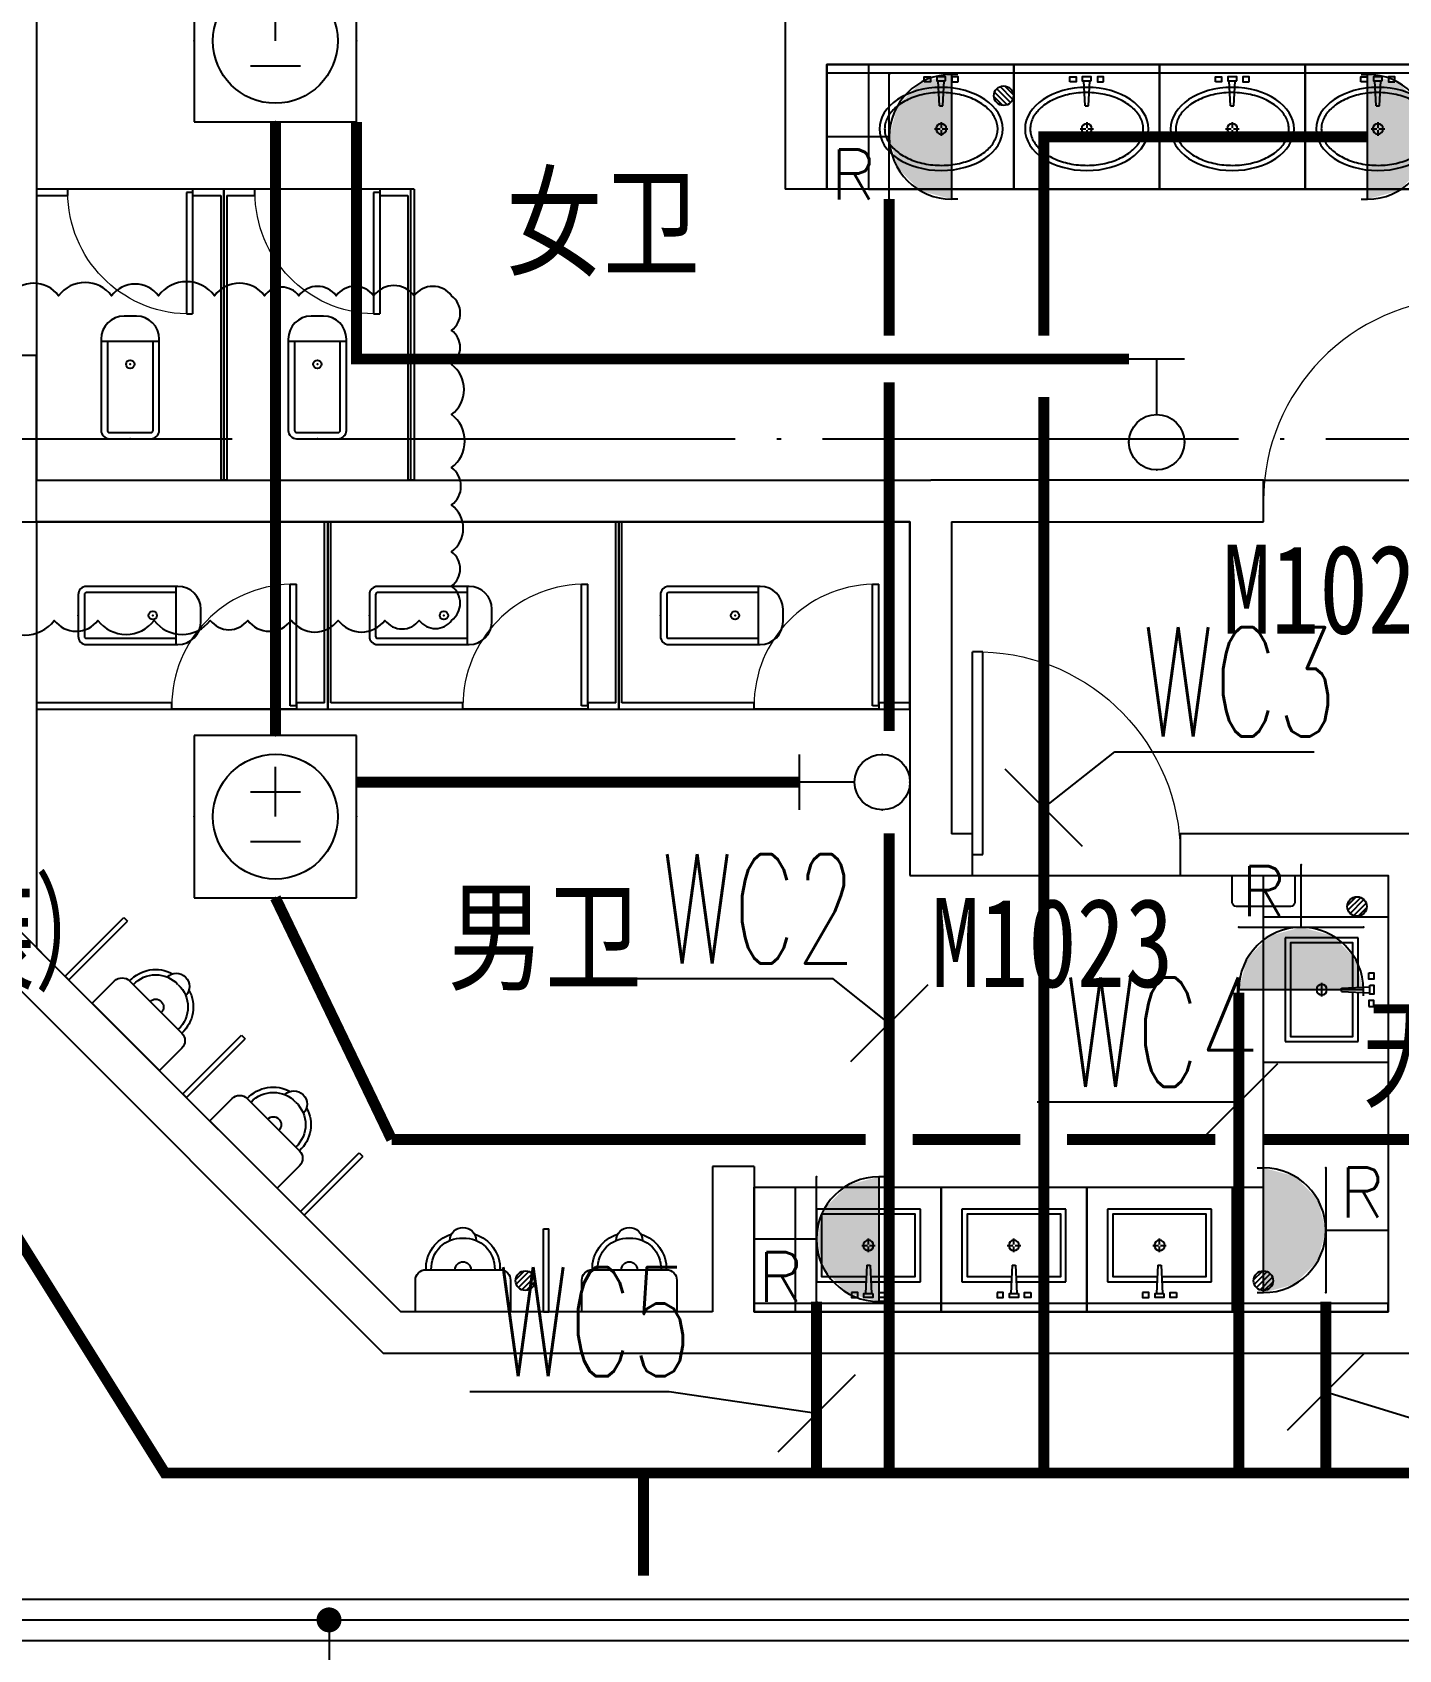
# Model space of a CAD drawing. Extents: x -233336 to 840473, y -28113 to 330904.
# Drawn here: x 95729 to 102300, y 99976 to 107755 of the extents above; entities that cross this region are included whole.
import ezdxf
from ezdxf.enums import TextEntityAlignment as Align
from ezdxf.xclip import XClip

# ---------------------------------------------------------------- set-up
doc = ezdxf.new("R2010")
doc.units = 0
doc.header["$LTSCALE"] = 1000
doc.header["$XCLIPFRAME"] = 2
doc.linetypes.add('104-14# 核心筒$0$DOTE', pattern=[2.4200000000000004, 2, -0.2, 0.02, -0.2])
doc.linetypes.add('DASH', pattern=[0.35, 0.25, -0.1])
doc.layers.get('0').update_dxf_attribs({"linetype": 'CONTINUOUS'})
for name, color, linetype in [('104-14# 核心筒$0$02-TEXT_标注', 9, 'CONTINUOUS'), ('104-14# 核心筒$0$02-TEXT_门窗', 9, 'CONTINUOUS'), ('104-14# 核心筒$0$A-C_门', 8, 'CONTINUOUS'), ('104-14# 核心筒$0$A-I_卫-洁具', 8, 'CONTINUOUS'), ('104-14# 核心筒$0$A-I_卫-隔断', 8, 'CONTINUOUS'), ('104-14# 核心筒$0$A-TECH_水', 3, 'CONTINUOUS'), ('104-14# 核心筒$0$A-TECH_结构', 8, 'CONTINUOUS'), ('104-14# 核心筒$0$A_AXIS-轴线', 8, '104-14# 核心筒$0$DOTE'), ('104-14# 核心筒$0$A_STR-砌块墙', 7, 'CONTINUOUS'), ('104-14# 核心筒$0$A_STR-砼柱', 8, 'CONTINUOUS'), ('CABLETRAY', 130, 'CONTINUOUS'), ('CABLETRAY_DIM', 80, 'CONTINUOUS'), ('CABLETRAY_DOTE', 160, 'CONTINUOUS'), ('DIM-插座', 80, 'CONTINUOUS'), ('EQUIP-动力', 80, 'CONTINUOUS'), ('EQUIP-插座', 80, 'CONTINUOUS'), ('EQUIP-照明', 80, 'CONTINUOUS'), ('WIRE-动力控制', 160, 'DASH'), ('WIRE-插座', 160, 'CONTINUOUS'), ('X-104 14#平面$0$A_STR-砌块墙', 7, 'CONTINUOUS')]:
    doc.layers.add(name, color=color, linetype=linetype)
doc.layers.add('104-14# 核心筒$0$04-不打印_辅助线', color=8, linetype='CONTINUOUS', plot=False)
doc.layers.add('104-14# 核心筒$0$DIM_MODI', color=6, linetype='CONTINUOUS', plot=False)
doc.styles.add('104-14# 核心筒$0$_TCH_WINDOW', font='STXIHEI.TTF', dxfattribs={"width": 0.8, "height": 3.5})
doc.styles.add('104-14# 核心筒$0$Standard', font='STXIHEI.TTF', dxfattribs={"width": 0.8})
doc.styles.add('_TEL_DIM', font='ROMANS2', dxfattribs={"width": 0.8, "height": 3.5, "bigfont": 'HZDF2'})
doc.styles.get("Standard").update_dxf_attribs({"font": 'GBENOR', "bigfont": 'GBCBIG'})

# ---------------------------------------------------------------- blocks, each defined once
blk = doc.blocks.new('104-14# 核心筒$0$jhat')
for p, q in [((-395, -250.0000000000582), (-395, 249.9999999999418)), ((-395, 249.9999999999418), (-44.99999999994179, 249.9999999999418)), ((-44.99999999994179, 249.9999999999418), (-44.99999999994179, 11.73657725605881)), ((-219.9999999999418, 32.25599999987753), (-219.9999999999418, 5.03999999986263)), ((-124.8214514199644, 8.000000000058208), (11.68149024352897, 14.3899337601033)), ((-124.8214514199644, 7.999999999941792), (-124.8214514199644, -8.000000000058208)), ((11.68149024352897, 14.3899337601033), (11.68149024352897, -14.3899337601033)), ((-225.0399999999208, -1.164153218269348e-10), (-253.7679999999236, -1.164153218269348e-10)), ((-219.9999999999418, -5.040000000095461), (-219.9999999999418, -32.76000000012573)), ((-186.7359999999171, -1.164153218269348e-10), (-214.9599999999045, -1.164153218269348e-10)), ((-124.8214514199644, -8.000000000058208), (11.68149024352897, -14.3899337601033)), ((-44.99999999994179, -12.38077738613356), (-44.99999999994179, -250.0000000000582)), ((-44.99999999994179, -250.0000000000582), (-395, -250.0000000000582))]:
    blk.add_line(p, q)
at = {"color": 8}
blk.add_lwpolyline([(-69.99999999994179, -11.06304409715813), (-69.99999999994179, -225.0000000000582), (-370, -225.0000000000582), (-370, 224.9999999999418), (-69.99999999994179, 224.9999999999418), (-69.99999999994179, 10.56628493819153)], dxfattribs=at)
for points in [[(7.191454842337407, 81.35012003820157), (30, 81.35012003820157), (30, 51.35012003820157), (7.191454842337407, 51.35012003820157)], [(11.68149024352897, -21.35012003820157), (30, -21.35012003820157), (30, 21.35012003820157), (11.68149024352897, 21.35012003820157)], [(7.191454842337407, -81.35012003820157), (30, -81.35012003820157), (30, -51.35012003820157), (7.191454842337407, -51.35012003820157)]]:
    blk.add_lwpolyline(points, close=True)
at = {"ltscale": 1000, "const_width": 0.8399999999999999}
blk.add_lwpolyline([(-219.5799999999581, 0.1399999998975545, 0.9999999999999999), (-220.4199999999255, 0.1399999998975545, 0.9999999999999999)], format="xyb", close=True, dxfattribs=at)
blk.add_circle((-219.9999999999418, -1.164153218269348e-10), 25.2)
at = {"layer": '104-14# 核心筒$0$04-不打印_辅助线'}
blk.add_lwpolyline([(100.0000000001164, -350), (100.0000000000582, 350), (-499.9999999999418, 350), (-499.9999999998836, -350)], close=True, dxfattribs=at)
blk = doc.blocks.new('104-14# 核心筒$0$$lvtry$00000200')
at = {"color": 0}
for p, q in [((-109.7834388052506, -40.0000000100008, 1e-08), (-109.7834388052433, -469.6564289897615, 1e-08)), ((99.78343880524335, -30.0000000100008, 1e-08), (-99.78343880524335, -30.0000000100008, 1e-08)), ((109.7834388052361, -469.6564289897615, 1e-08), (109.7834388052361, -40.0000000100008, 1e-08))]:
    blk.add_line(p, q, dxfattribs=at)
at = {"color": 0, "elevation": 1e-08}
blk.add_lwpolyline([(99.78343880524335, -1.000080374069512e-08), (-99.78343880524335, -1.000080374069512e-08, 0.4142135623730951), (-139.7834388052433, -40.0000000100008), (-139.7834388052433, -479.6564289897615, 0.4142135623730951), (-29.78343880524335, -589.6564289897615), (29.78343880523607, -589.6564289897615, 0.4142135623730903), (139.7834388052361, -479.6564289897633), (139.7834388052361, -40.0000000100008, 0.4142135623730951)], format="xyb", close=True, dxfattribs=at)
blk.add_lwpolyline([(139.7834388052361, -469.6564289897615), (-139.7834388052433, -469.6564289897615)], dxfattribs=at)
at = {"color": 0}
blk.add_circle((0, -358.6146012114659, 1e-08), 20, dxfattribs=at)
for centre, start, end in [((-99.78343880525063, -40.0000000100008, 1e-08), 90, 180), ((99.78343880523607, -40.0000000100008, 1e-08), 0, 90)]:
    blk.add_arc(centre, 10, start, end, dxfattribs=at)
for p in [(0, 0), (0, -358.6146012114659, 1e-08)]:
    blk.add_point(p, dxfattribs=at)
blk = doc.blocks.new('104-14# 核心筒$0$hgfasg')
at = {"layer": '104-14# 核心筒$0$04-不打印_辅助线'}
blk.add_lwpolyline([(-450, 1400), (450, 1400), (450, 0), (-450, 0)], close=True, dxfattribs=at)
at = {"yscale": -1}
blk.add_blockref('104-14# 核心筒$0$$lvtry$00000200', (0, 200), dxfattribs=at)
blk = doc.blocks.new('104-14# 核心筒$0$A-toilet-F2$0$A-toilet-F3$0$xb')
for p, q in [((177.7999999998137, 203.2000000000698), (-177.7999999993481, 203.1999999994878)), ((-228.5999999991618, 152.3999999994412), (-228.6000000010245, 9.313225746154785e-10)), ((228.6000000010245, -9.313225746154785e-10), (228.6000000005588, 152.3999999997905)), ((-228.6000000010245, 9.313225746154785e-10), (228.6000000010245, -9.313225746154785e-10))]:
    blk.add_line(p, q)
for centre, radius, start, end in [((9.313225746154785e-10, 342.8999999993248), 63.50000000000001, 1.07073087239469, 178.9292691276053), ((-6.349999998696148, 209.549999998766), 171.56755229355, 106.6068803142738, 182.1210963969083), ((-6.349999998696148, 209.549999998766), 146.16755229355, 87.87890362284142, 182.1210963969083), ((6.350000001490116, 209.549999998766), 146.16755229355, 357.8789036030917, 92.12109637715858), ((6.350000001490116, 209.549999998766), 171.56755229355, 357.8789036030917, 73.39311968572625), ((1.396983861923218e-09, 203.1999999987893), 38.1, 0, 180), ((-177.7999999993481, 152.3999999992084), 50.8, 90, 180), ((177.8000000002794, 152.3999999997905), 50.8, 0, 90)]:
    blk.add_arc(centre, radius, start, end)
blk = doc.blocks.new('104-14# 核心筒$0$meae')
for p, q in [((-215.039999999979, 0), (-243.7679999999818, 0)), ((-210, 5.039999999979045), (-210, 32.76000000000931)), ((-176.7359999999753, 0), (-204.9599999999627, 0)), ((-99.54815868195146, 8), (21.68149024352897, 14.3899337600451)), ((-99.54815868195146, -7.999999999941792), (-99.54815868195146, 8)), ((21.68149024352897, -14.3899337601033), (21.68149024352897, 14.3899337600451)), ((-210, -32.25599999999395), (-210, -5.039999999979045)), ((-99.54815868195146, -8.000000000058208), (21.68149024352897, -14.3899337601033))]:
    blk.add_line(p, q)
for points in [[(17.19145484233741, 81.35012003820157), (40, 81.35012003820157), (39.99999999994179, 51.35012003820157), (17.1914548422792, 51.35012003820157)], [(21.68149024352897, 21.35012003820157), (40, 21.35012003820157), (40, -21.35012003820157), (21.68149024352897, -21.35012003820157)], [(17.19145484233741, -81.35012003820157), (40, -81.35012003820157), (39.99999999994179, -51.35012003820157), (17.1914548422792, -51.35012003820157)]]:
    blk.add_lwpolyline(points, close=True)
at = {"const_width": 0.8399999999999999}
blk.add_lwpolyline([(-209.5800000000163, -0.1400000000139698, -0.9999999999999999), (-210.4199999999837, -0.1400000000139698, -0.9999999999999999)], format="xyb", close=True, dxfattribs=at)
blk.add_circle((-210, 0), 25.2)
blk.add_ellipse((-210, 0), major_axis=(0, -296.8388870928175), ratio=0.6737661697857759)
at = {"color": 8}
blk.add_open_spline([(-210, -271.838887092832), (-201.6286662275088, -271.838887092832), (-193.2556980797672, -270.8834744876949), (-176.5567826171755, -267.0318226981908), (-168.2292954665609, -264.1331208487391), (-151.7464247078751, -256.3412992825033), (-143.592075161112, -251.4461166422116), (-127.6688291439204, -239.6628589069005), (-119.9016611408442, -232.7743547918508), (-105.0053654383519, -217.100718463771), (-97.87740360945463, -208.3160983382841), (-84.50442564953119, -189.0367220979533), (-78.25994529254967, -178.5426552897552), (-66.86596525227651, -156.1005802754662), (-61.71665413689334, -144.1531549534993), (-52.68240508378949, -119.1104159536771), (-48.79751711455174, -106.0155586157343), (-42.41598126577446, -79.01830609660828), (-39.91934085072717, -65.11628590768669), (-36.39207964838715, -36.86706837144447), (-35.3614577781409, -22.5202054088586), (-34.79793056182098, 6.244822261855006), (-35.26502483320655, 20.66266644134885), (-37.68259151588427, 49.19399507466005), (-39.63306519814068, 63.30715293157846), (-44.95700291811954, 90.86129060061648), (-48.33046480413759, 104.3019146881416), (-56.39392556494568, 130.1611448710319), (-61.0838973345235, 142.5793309712317), (-71.62818411248736, 166.0733063118532), (-77.48238030000357, 177.1485642623738), (-90.15903716551838, 197.6798496269621), (-96.98112566315103, 207.1352148510632), (-111.3602107425686, 224.2113378457143), (-118.9163064261083, 231.8314545630128), (-134.510733252624, 245.1036245926516), (-142.547481424408, 250.7556368449004), (-158.868371842138, 260.0530890176306), (-167.1509793659789, 263.6999722997425), (-183.7976203592261, 269.0257272459567), (-192.162095878215, 270.7072330619558), (-208.8995512870024, 272.153067119536), (-217.2755150526064, 271.9185741905239), (-234.0031495776493, 269.526916392555), (-242.3573442720808, 267.3679324407713), (-258.9526960913208, 261.0731867576833), (-267.1936322519905, 256.9349128940958), (-283.3781850557425, 246.65468100406), (-291.3201072766096, 240.5117016318836), (-306.6623222918133, 226.2813428560039), (-314.0611830068519, 218.1942343084957), (-328.0653621423407, 200.2301868745126), (-334.6699371464783, 190.353927289194), (-346.859358667396, 169.044026111078), (-352.4439172392595, 157.6110181525), (-362.4072642970132, 133.476927122334), (-366.7859668953461, 120.7763437553076), (-374.1964356524404, 94.43610308453208), (-377.2281845823745, 80.79684587812517), (-381.8495765395346, 52.93462008907227), (-383.4392193020904, 38.71199739631265), (-385.1273327118251, 10.0537408667733), (-385.225804392132, -4.381569712015335), (-383.9285565786413, -33.08909023553133), (-382.5328362500295, -47.36097819061251), (-378.2902226594742, -75.36972922243876), (-375.4433290168527, -89.10625087702647), (-368.3874579074909, -115.6863969620317), (-364.1784936326439, -128.529630749661), (-354.5335200406262, -152.9902308470919), (-349.097582319926, -164.6071133053629), (-337.1786070214584, -186.3198765731067), (-330.6958189697471, -196.415140855941), (-316.9037533847149, -214.843760280055), (-309.5951420506462, -223.1764269854757), (-294.4000191528467, -237.9131964488188), (-286.5148495539906, -244.3169298697612), (-270.41386736813, -255.1213227973203), (-262.1997869724291, -259.5227866767091), (-245.6385630253353, -266.3373192788567), (-237.2919559226721, -268.7527736420161), (-222.6272707111784, -271.2949484957498), (-216.3134306632564, -271.838887092832), (-210, -271.838887092832)], degree=3, knots=[0, 0, 0, 0, 0.1541728099079682, 0.1541728099079682, 0.3083456198159364, 0.3083456198159364, 0.4625184297239047, 0.4625184297239047, 0.6166912396318729, 0.6166912396318729, 0.7708640495398411, 0.7708640495398411, 0.9250368594478093, 0.9250368594478093, 1.079209669355778, 1.079209669355778, 1.233382479263746, 1.233382479263746, 1.387555289171714, 1.387555289171714, 1.541728099079682, 1.541728099079682, 1.69590090898765, 1.69590090898765, 1.850073718895619, 1.850073718895619, 2.004246528803587, 2.004246528803587, 2.158419338711555, 2.158419338711555, 2.312592148619523, 2.312592148619523, 2.466764958527492, 2.466764958527492, 2.62093776843546, 2.62093776843546, 2.775110578343428, 2.775110578343428, 2.929283388251396, 2.929283388251396, 3.083456198159364, 3.083456198159364, 3.237629008067333, 3.237629008067333, 3.391801817975301, 3.391801817975301, 3.545974627883269, 3.545974627883269, 3.700147437791237, 3.700147437791237, 3.854320247699206, 3.854320247699206, 4.008493057607174, 4.008493057607174, 4.162665867515142, 4.162665867515142, 4.31683867742311, 4.31683867742311, 4.471011487331078, 4.471011487331078, 4.625184297239047, 4.625184297239047, 4.779357107147015, 4.779357107147015, 4.933529917054983, 4.933529917054983, 5.087702726962951, 5.087702726962951, 5.24187553687092, 5.24187553687092, 5.396048346778888, 5.396048346778888, 5.550221156686856, 5.550221156686856, 5.704393966594824, 5.704393966594824, 5.858566776502792, 5.858566776502792, 6.012739586410761, 6.012739586410761, 6.166912396318729, 6.166912396318729, 6.283185307179586, 6.283185307179586, 6.283185307179586, 6.283185307179586], dxfattribs=at)
at = {"layer": '104-14# 核心筒$0$04-不打印_辅助线'}
blk.add_lwpolyline([(-499.9999999998836, -349.9999999999418), (-499.9999999998836, 350.0000000000582), (100.0000000001164, 350.0000000000582), (100.0000000001164, -349.9999999999418)], close=True, dxfattribs=at)
blk = doc.blocks.new('104-14# 核心筒$0$A$C0B6E3E5F')
at = {"layer": '104-14# 核心筒$0$A-I_卫-隔断'}
for p, q in [((-12.5, 1.530808498934192e-15), (-12.5, 400)), ((-12.5, 400), (12.5, 400)), ((12.5, 0), (12.5, 400)), ((-12.5, 1.530808498934192e-15), (12.5, 0))]:
    blk.add_line(p, q, dxfattribs=at)
blk = doc.blocks.new('104-14# 核心筒$0$$DorLib2D$00000001')
for p, q in [((0.45, 0.9750000000000001), (0.5000000000000002, 0.9750000000000001)), ((0.45, 0), (0.45, 0.9750000000000001)), ((0.5, 0), (0.5, 0.9750000000000001)), ((0.5, 0), (0.45, 0))]:
    blk.add_line(p, q)
at = {"lineweight": 13}
blk.add_arc((0.475, 0), 0.975, 91.4692835813538, 180, dxfattribs=at)
blk = doc.blocks.new('_FZHK')
blk.add_lwpolyline([(-0.5, -0.5), (0.5, -0.5), (0.5, 0.5), (-0.5, 0.5)], close=True)
blk = doc.blocks.new('104-14# 核心筒$0$$TwtSys$00000141')
for p, q in [((-94.19606303561523, 7.672111694559135), (-10.08309029082739, 91.78508443935061)), ((-94.19606303561523, 7.672111694559135), (-10.08309029082739, 91.78508443935061)), ((-87.21916889109707, -35.05448014085778), (35.05448014085778, 87.21916889110071)), ((-87.21916889109707, -35.05448014085778), (35.05448014085778, 87.21916889110071)), ((-66.46803743153214, -66.46803743153941), (66.46803743153214, 66.46803743153214)), ((-66.46803743153214, -66.46803743153578), (66.46803743153214, 66.46803743153214)), ((-32.35611368903483, -87.061266563549), (87.58274635417911, 32.87759347966494)), ((-32.35611368903483, -87.061266563549), (87.58274635417911, 32.87759347966858)), ((11.43110768805855, -92.25951895252001), (92.2594807012465, -11.43114593933933)), ((11.43110768805855, -92.25951895252001), (92.2594807012465, -11.43114593933933))]:
    blk.add_line(p, q)
blk.add_circle((0, 0), 94)
blk.add_circle((0, 0), 94)
blk = doc.blocks.new('104-14# 核心筒')
at = {"layer": '104-14# 核心筒$0$A-C_门'}
for p, q in [((101649.9999999996, 105599.9999999958), (102649.9999999996, 105599.9999999958)), ((100250.000000001, 103699.9999999959), (101250.000000001, 103699.9999999958))]:
    blk.add_line(p, q, dxfattribs=at)
at = {"layer": '104-14# 核心筒$0$A-I_卫-洁具', "ltscale": 0.1}
for points in [[(99550.00029706035, 107600.0002015934), (102750, 107600.0002015947), (102750, 107000.0002015947), (99550.00029706035, 107000.0002015934)], [(99550.00029706028, 107560.0002015943), (102750.0000000001, 107560.0002015944), (102750.0000000001, 107600.0002015944), (99550.00029706028, 107600.0002015943)], [(99200.00000000253, 101599.9999999955), (102250.0000000003, 101599.9999999955), (102250.0000000003, 101639.9999999955), (99200.00000000253, 101639.9999999955)]]:
    blk.add_lwpolyline(points, close=True, dxfattribs=at)
blk.add_lwpolyline([(101499.9999999995, 103699.9999999987), (101799.9999999995, 103699.9999999987), (101799.9999999995, 103569.9999999987, -0.414213562373095), (101779.9999999995, 103549.9999999987), (101519.9999999995, 103549.9999999987, -0.414213562373095), (101499.9999999995, 103569.9999999987)], format="xyb", close=True, dxfattribs=at)
for points in [[(101649.9999999995, 102199.9999999956), (101649.9999999995, 103699.9999999987), (102249.9999999995, 103699.9999999987), (102249.9999999996, 101599.9999999956), (101649.9999999996, 101599.9999999956)], [(101649.9999999995, 101599.9999999956), (99200.00000000253, 101599.9999999955), (99200.00000000253, 102199.9999999955), (101649.9999999995, 102199.9999999956)]]:
    blk.add_lwpolyline(points, dxfattribs=at)
at = {"layer": '104-14# 核心筒$0$A-I_卫-隔断'}
for p, q in [((95899.99999988874, 107000.0000205019), (95749.99999999863, 107000.0000205017)), ((95749.99999999863, 107000.0000205017), (95749.99999999863, 106970.0000205017)), ((95749.99999999863, 106970.0000205017), (95899.99999988874, 106970.0000205011)), ((96499.99999989192, 107000.0000205017), (95899.99999989192, 107000.0000205017)), ((95899.99999988874, 106970.0000205011), (95899.99999988874, 107000.0000205019)), ((96649.99999999863, 107000.0000205017), (96499.99999990463, 107000.0000205019)), ((96499.99999990463, 107000.0000205019), (96499.99999990463, 106970.0000205013)), ((96499.99999990463, 106970.0000205013), (96634.99999999865, 106970.0000205019)), ((96634.99999999865, 106970.0000205019), (96634.99999999863, 105600.0000205017)), ((96799.99999988874, 107000.0000205005), (96649.99999999654, 107000.0000205017)), ((96664.99999999863, 106970.0000205022), (96664.99999999863, 105600.0000205017)), ((96664.99999999863, 106970.0000205022), (96799.99999988874, 106970.0000205026)), ((97399.9999998898, 107000.0000205017), (96799.9999998898, 107000.0000205017)), ((96799.99999988874, 106970.0000205026), (96799.99999988874, 107000.0000205005)), ((97565.00014853069, 107000.0000205017), (97399.99999988875, 107000.0000205005)), ((97399.99999988875, 107000.0000205005), (97399.99999988874, 106970.0000205026)), ((97399.99999988874, 106970.0000205026), (97535.00014853069, 106970.0000205022)), ((97535.00014853069, 106970.0000205022), (97535.00014853067, 105599.9999999957)), ((97565.00014853069, 107000.0000205017), (97565.00014853067, 105599.9999999957)), ((96664.99999999863, 105600.0000205017), (96634.99999999863, 105600.0000205017)), ((97565.00014853067, 105599.9999999957), (97535.00014853067, 105599.9999999957)), ((97135, 104529.9999999973), (97135.00000000035, 105399.999999996)), ((97135.00000000035, 105399.999999996), (97165.00000000035, 105399.999999996)), ((97165, 104529.9999999959), (97165.00000000035, 105399.999999996)), ((98535, 104529.9999999959), (98535.00000000035, 105399.999999996)), ((98535.00000000035, 105399.999999996), (98565.00000000035, 105399.999999996)), ((98565, 104529.9999999959), (98565.00000000035, 105399.999999996)), ((96399.99970281919, 104529.9999999954), (95750.00000000035, 104529.999999996)), ((95750.00000000035, 104529.999999996), (95750.00000000035, 104499.999999996)), ((95750.00000000035, 104499.999999996), (96399.99970281919, 104499.9999999973)), ((96399.99970281919, 104499.9999999973), (96399.99970281919, 104529.9999999954)), ((96999.99970283064, 104499.999999996), (96399.99970283064, 104499.999999996)), ((97135, 104529.9999999973), (96999.99970283509, 104529.9999999959)), ((96999.99970283509, 104529.9999999959), (96999.99970283508, 104499.9999999973)), ((96999.99970283508, 104499.9999999973), (97150.00000000035, 104499.999999996)), ((97150.00000000035, 104499.999999996), (97799.99970283508, 104499.9999999959)), ((97799.99970283508, 104529.9999999958), (97165, 104529.9999999959)), ((97799.99970283508, 104499.9999999959), (97799.99970283508, 104529.9999999958)), ((98399.99970283058, 104499.999999996), (97799.99970283058, 104499.999999996)), ((98535, 104529.9999999959), (98399.99970283508, 104529.9999999958)), ((98399.99970283508, 104529.9999999958), (98399.99970283508, 104499.9999999959)), ((98399.99970283508, 104499.9999999959), (98550.00000000035, 104499.999999996)), ((98550.00000000035, 104499.999999996), (99199.99970281919, 104499.9999999955)), ((99199.99970281919, 104529.9999999971), (98565, 104529.9999999959)), ((99199.99970281919, 104499.9999999955), (99199.99970281919, 104529.9999999971)), ((99799.99970283058, 104499.999999996), (99199.99970283058, 104499.999999996)), ((99949.99970294075, 104529.999999996), (99799.99970283508, 104529.9999999972)), ((99799.99970283508, 104529.9999999972), (99799.99970283508, 104499.9999999955)), ((99799.99970283508, 104499.9999999955), (99949.99970294075, 104499.999999996)), ((99949.99970294075, 104499.999999996), (99949.99970294075, 104529.999999996))]:
    blk.add_line(p, q, dxfattribs=at)
at = {"layer": '104-14# 核心筒$0$A-TECH_结构'}
blk.add_lwpolyline([(96307.93221992342, 105850.0000205057), (96307.93221992342, 105850.0000205057)], dxfattribs=at)
at = {"layer": '104-14# 核心筒$0$A_AXIS-轴线'}
blk.add_line((-9370.123865286841, 105800), (120259.9219097959, 105800), dxfattribs=at)
at = {"layer": '104-14# 核心筒$0$A_STR-砌块墙'}
for p, q in [((95750.00000000064, 109549.9999999953), (95750.00000000033, 106200)), ((99350.00029706072, 109550.000041008), (99350.0002970605, 107700.0002015949)), ((99350.0002970605, 107700.0002015949), (99350.00029706047, 107000.0002015948)), ((99550.00029706028, 107600.0002015951), (102250.0000000002, 107600.0002015948)), ((99550.00029706028, 107600.0002015951), (99550.00029706047, 107000.0002015948)), ((102250.0000000002, 107600.0002015948), (102750, 107600.0002015976)), ((99550.00029706047, 107000.0002015948), (99350.00029706047, 107000.0002015948)), ((95750.00000000061, 105599.9999999956), (100050.000000001, 105599.9999999958)), ((101650, 105599.9999999966), (100050.000000001, 105599.9999999958)), ((101650, 105399.9999999956), (101650, 105599.9999999966)), ((95750.00000000052, 105399.9999999956), (99950.00000000076, 105399.9999999955)), ((95750.00000000052, 105399.9999999956), (95750.00000000052, 103351.6193709986)), ((99950.00000000076, 105399.9999999955), (99950.00000000071, 103699.9999999958)), ((100150.0000000007, 105399.9999999961), (101650, 105399.9999999956)), ((100150.0000000007, 105399.9999999961), (100150.0000000007, 103899.9999999959)), ((100250.0000000014, 103899.9999999958), (100150.0000000007, 103899.9999999959)), ((100250.0000000014, 103699.9999999956), (100250.0000000014, 103899.9999999958)), ((102349.9999999999, 103899.9999999958), (101249.999999999, 103899.9999999958)), ((101249.999999999, 103899.9999999958), (101249.999999999, 103699.9999999956)), ((99950.00000000071, 103699.9999999958), (100250.0000000014, 103699.9999999956)), ((101249.999999999, 103699.9999999956), (102250.0000000003, 103699.9999999957)), ((102250.0000000003, 103699.9999999957), (102250.0000000003, 101600.0000000629)), ((95750.00000000052, 103351.6193709986), (97501.61937090661, 101600.0000000924)), ((95550.00000000055, 103268.7766585234), (97418.7766584317, 101400.0000000922)), ((99000.00000000262, 102299.9999999962), (99000.00000000348, 101600.0000000829)), ((99200.00000000262, 102299.9999999962), (99000.00000000262, 102299.9999999962)), ((99200.00000000262, 102299.9999999962), (99200.00000000355, 101600.0000000822)), ((99000.00000000348, 101600.0000000829), (97501.61937090661, 101600.0000000924)), ((102250.0000000003, 101600.0000000629), (99200.00000000355, 101600.0000000822)), ((99100.00000000198, 101400.0000000824), (97418.7766584317, 101400.0000000922)), ((102349.9999999992, 101400.0000000618), (99100.00000000198, 101400.0000000824))]:
    blk.add_line(p, q, dxfattribs=at)
at = {"layer": '104-14# 核心筒$0$DIM_MODI'}
blk.add_lwpolyline([(95549.9115304614, 104926.3265884165, 0.5), (95834.9115304614, 104926.3265884165, 0.5), (96044.9115304614, 104926.3265884165, 0.5), (96314.9115304614, 104926.3265884165, 0.5), (96584.9115304614, 104926.3265884165, 0.5), (96764.9115304614, 104926.3265884165, 0.5), (96974.9115304614, 104926.3265884165, 0.5), (97199.9115304614, 104926.3265884165, 0.5), (97424.9115304614, 104926.3265884165, 0.5), (97589.9115304614, 104926.3265884165, 0.5), (97745.66644366714, 104926.3265884165, 0.5), (97745.66644366714, 105091.3265884165, 0.5), (97745.66644366714, 105256.3265884165, 0.5), (97745.66644366714, 105481.3265884165, 0.5), (97745.66644366714, 105661.3265884165, 0.5), (97745.66644366714, 105916.3265884165, 0.5), (97745.66644366714, 106156.3265884165, 0.5), (97745.66644366714, 106321.3265884165, 0.5), (97745.66644366714, 106487.8699475443, 0.5), (97565.66644366714, 106487.8699475443, 0.5), (97370.66644366714, 106487.8699475443, 0.5), (97190.66644366714, 106487.8699475443, 0.5), (97010.66644366714, 106487.8699475443, 0.5), (96845.66644366714, 106487.8699475443, 0.5), (96605.66644366714, 106487.8699475443, 0.5), (96335.66644366714, 106487.8699475443, 0.5), (96110.66644366714, 106487.8699475443, 0.5), (95855.66644366714, 106487.8699475443, 0.5), (95615.66644366714, 106487.8699475443, 0.5)], format="xyb", dxfattribs=at)
at = {"rotation": 314.999999999999}
for p in [(95895.98445229541, 103205.6349187037), (96461.66987724463, 102639.9494937544), (97027.35530219386, 102074.2640688052)]:
    blk.add_blockref('104-14# 核心筒$0$A$C0B6E3E5F', p, dxfattribs=at)
blk.add_blockref('104-14# 核心筒$0$A$C0B6E3E5F', (98200.3055906255, 101600.000000088))
at = {"layer": '104-14# 核心筒$0$A-C_门'}
ref = blk.add_blockref('104-14# 核心筒$0$$DorLib2D$00000001', (102149.9999999996, 105499.9999999958), dxfattribs=dict(at, xscale=1000, yscale=1000, zscale=200))
ref.add_attrib('A', 'M1023', (101452.5982532748, 104862.4999999958), dxfattribs={"layer": '104-14# 核心筒$0$02-TEXT_门窗', "height": 428.1386462882095, "style": '104-14# 核心筒$0$_TCH_WINDOW', "width": 0.8})
ref = blk.add_blockref('104-14# 核心筒$0$$DorLib2D$00000001', (100750.000000001, 103799.9999999959), dxfattribs=dict(at, xscale=-1000, yscale=1000, zscale=200, rotation=359.9999999999986))
ref.add_attrib('A', 'M1023', (100052.5982532762, 103162.4999999959), dxfattribs={"layer": '104-14# 核心筒$0$02-TEXT_门窗', "height": 428.1386462882095, "style": '104-14# 核心筒$0$_TCH_WINDOW', "width": 0.8})
at = {"layer": '104-14# 核心筒$0$A-I_卫-洁具', "ltscale": 0.1, "xscale": -1}
for name, p, rotation in [('104-14# 核心筒$0$meae', (100100.0001485301, 107500.0002015941), 270), ('104-14# 核心筒$0$meae', (100800.0001485301, 107500.0002015941), 270), ('104-14# 核心筒$0$meae', (101500.0001485301, 107500.0002015941), 270), ('104-14# 核心筒$0$meae', (102200.0001485301, 107500.0002015935), 270), ('104-14# 核心筒$0$hgfasg', (95750.00000000035, 104949.9999999961), 270), ('104-14# 核心筒$0$hgfasg', (97150.00000000035, 104949.9999999961), 270), ('104-14# 核心筒$0$hgfasg', (98550.00000000035, 104949.9999999961), 270), ('104-14# 核心筒$0$jhat', (102149.9999999996, 103149.9999999949), 180), ('104-14# 核心筒$0$A-toilet-F2$0$A-toilet-F3$0$xb', (96178.8271647697, 102922.7922062287), 314.9999999997665), ('104-14# 核心筒$0$A-toilet-F2$0$A-toilet-F3$0$xb', (96744.51258971894, 102357.1067812795), 314.9999999997665), ('104-14# 核心筒$0$jhat', (99750.00000000183, 101699.9999999955), 90), ('104-14# 核心筒$0$jhat', (100450.0000000018, 101699.9999999955), 90), ('104-14# 核心筒$0$jhat', (101149.9999999996, 101699.9999999953), 90)]:
    blk.add_blockref(name, p, dxfattribs=dict(at, rotation=rotation))
for name, p in [('104-14# 核心筒$0$hgfasg', (96199.99999999997, 105600.0000205017)), ('104-14# 核心筒$0$hgfasg', (97099.99999999997, 105600.0000205017)), ('104-14# 核心筒$0$A-toilet-F2$0$A-toilet-F3$0$xb', (97800.30559062574, 101600.0000001711)), ('104-14# 核心筒$0$A-toilet-F2$0$A-toilet-F3$0$xb', (98600.30559062574, 101600.0000001711))]:
    blk.add_blockref(name, p, dxfattribs=at)
at = {"layer": '104-14# 核心筒$0$A-I_卫-隔断', "xscale": -600, "zscale": 30, "rotation": 180}
for p, yscale in [((96199.99999989192, 106985.0000205017), 600), ((97099.9999998898, 106985.0000205017), 600), ((96699.99970283064, 104514.999999996), -600), ((98099.99970283058, 104514.999999996), -600), ((99499.99970283058, 104514.999999996), -600)]:
    blk.add_blockref('104-14# 核心筒$0$$DorLib2D$00000001', p, dxfattribs=dict(at, yscale=yscale))
at = {"layer": '104-14# 核心筒$0$A-TECH_水', "xscale": 0.5, "yscale": 0.5, "zscale": 0.5}
for p, rotation in [((100400.14014853, 107450.000201595), 90.00000000011116), ((98100.3055906244, 101750.41528911), 180)]:
    blk.add_blockref('104-14# 核心筒$0$$TwtSys$00000141', p, dxfattribs=dict(at, rotation=rotation))
for p in [(102099.9999999996, 103549.999999995), (101649.672513054, 101750.41528911)]:
    blk.add_blockref('104-14# 核心筒$0$$TwtSys$00000141', p, dxfattribs=at)
at = {"layer": '104-14# 核心筒$0$A_STR-砼柱', "xscale": 700, "yscale": 800, "zscale": 800}
blk.add_blockref('_FZHK', (95399.99999999996, 105800), dxfattribs=at)
at = {"layer": '104-14# 核心筒$0$02-TEXT_标注', "style": '104-14# 核心筒$0$Standard', "width": 0.8}
for s, p in [('女卫', (98006.07154154722, 106625.5151676305)), ('男卫', (97726.59025519225, 103191.335624109)), ('无障碍卫生间', (102126.2830710053, 102628.3263609566))]:
    blk.add_text(s, height=428.1386462882095, dxfattribs=at).set_placement(p)
blk = doc.blocks.new('X-104 14#平面')
at = {"layer": 'X-104 14#平面$0$A_STR-砌块墙'}
blk.add_line((95774.24621202539, 103327.3731589731), (95050.07375421104, 104051.5456167872), dxfattribs=at)
ref = blk.add_blockref('104-14# 核心筒', (0, 0))
XClip(ref).set_block_clipping_path([(-38664.36238214614, -25499.99999999997), (139216.5485069363, 330900)])
blk = doc.blocks.new('$equip$00001344')
for p, q in [((0.6500000000014552, 0.6500000000014552), (-0.6500000000014552, 0.6500000000014552)), ((-0.6500000000014552, 0.6500000000014552), (-0.6500000000014552, -0.6500000000014552)), ((0.6500000000014552, -0.6500000000014552), (0.6500000000014552, 0.6500000000014552)), ((0, 0), (0, 0.4000000000014552)), ((-0.2000000000007276, 0.2000000000007276), (0.2000000000007276, 0.2000000000007276)), ((-0.2000000000007276, -0.2000000000007276), (0.2000000000007276, -0.2000000000007276)), ((-0.6500000000014552, -0.6500000000014552), (0.6500000000014552, -0.6500000000014552))]:
    blk.add_line(p, q)
blk.add_circle((0, 0), 0.5)
for p in [(0, 0.6500000000014552), (-0.6500000000014552, 0), (0.6500000000014552, 0), (0, -0.6500000000014552)]:
    blk.add_point(p)
at = {"flags": 9}
blk.add_attdef('A', (0, 0), '', height=2e-05, dxfattribs=at)
blk = doc.blocks.new('$equip$00001764')
for p, q in [((-0.5, 1.049999999999272), (-0.5, 1)), ((0.5, 1.049999999999272), (0.5, 1)), ((-0.5, 1), (0.5, 1)), ((0.5, 0.5), (-0.5, 0.5)), ((0, 0.5), (0, 0))]:
    blk.add_line(p, q)
blk.add_arc((0, 1), 0.500000000000025, 180, 0)
for p in [(-0.5, 0.5), (0.5, 0.5), (0, 0)]:
    blk.add_point(p)
for points in [[(0.4330127018911298, 0.75), (-0.4330127018911298, 0.75), (0.5, 1), (-0.5, 1)], [(0.25, 0.5669872981052322), (-0.25, 0.5669872981052322), (0.4330127018911298, 0.75), (-0.4330127018911298, 0.75)], [(0, 0.5), (0, 0.5), (0.25, 0.5669872981052322), (-0.25, 0.5669872981052322)]]:
    blk.add_solid(points)
at = {"color": 7, "style": '_TEL_DIM'}
blk.add_attdef('$TEXT$', text='', height=0.4, dxfattribs=at).set_placement((0.3030595533709857, 0.2110205339395179), align=Align.MIDDLE_CENTER)
at = {"color": 7, "style": '_TEL_DIM', "flags": 1}
blk.add_attdef('A', text='', height=2e-05, dxfattribs=at).set_placement((0, 0), align=Align.MIDDLE_CENTER)
blk = doc.blocks.new('$equip$00002672')
for p, q in [((0.2222222222226264, 0.8888888888905058), (-0.2222222222226264, 0.8888888888905058)), ((0, 0.4444444444452529), (0, 0.8888888888905058))]:
    blk.add_line(p, q)
blk.add_circle((0, 0.2222222222226264), 0.2222222222222)
for p in [(0, 0.8888888888905058), (-0.2222222222226264, 0.2222222222226264), (0.2222222222226264, 0.2222222222226264), (0, 0)]:
    blk.add_point(p)
at = {"color": 7, "style": '_TEL_DIM', "flags": 1}
for tag in ['REMARK', 'A']:
    blk.add_attdef(tag, text='', height=2e-05, dxfattribs=at).set_placement((0, 0), align=Align.MIDDLE_CENTER)

msp = doc.modelspace()

# ---------------------------------------------------------------- linework, layer by layer
at = {"layer": 'CABLETRAY'}
for p, q in [((94914.39328988967, 100218.7849997883), (104900.7280141218, 100218.7849997883)), ((104900.7280141218, 100018.7849997883), (94914.39328988967, 100018.7849997883))]:
    msp.add_line(p, q, dxfattribs=at)
at = {"layer": 'CABLETRAY_DIM'}
msp.add_line((97156.17360362876, 100118.7849997883), (97156.17360362876, 95326.50794015825), dxfattribs=at)
at = {"layer": 'CABLETRAY_DIM', "const_width": 60}
msp.add_lwpolyline([(97156.17360362876, 100148.7849997883, 1), (97156.17360362876, 100088.7849997883, 1)], format="xyb", close=True, dxfattribs=at)
at = {"layer": 'CABLETRAY_DOTE'}
msp.add_line((94914.39328988967, 100118.7849997883), (104900.7280141218, 100118.7849997883), dxfattribs=at)
at = {"layer": 'DIM-插座', "color": 80}
for p, q in [((100778.8799443454, 103839.0219872089), (100407.6488842224, 104210.2530473318)), ((100035.6158271508, 103173.7012612879), (99664.38476702789, 102802.4702011649)), ((101716.7852675963, 102793.9221971865), (101345.5542074734, 102422.6911370635)), ((102135.615530061, 101400.9704310211), (101764.3844699381, 101029.7393708982)), ((99685.61553009311, 101297.1992758919), (99314.38446997019, 100925.968215769))]:
    msp.add_line(p, q, dxfattribs=at)
for points in [[(100593.2644142839, 104024.6375172703), (100935.8426271051, 104293.4920002764)], [(100935.8426271051, 104293.4920002764), (101893.5150408982, 104293.4920002764)], [(99580.00229242469, 103201.4909527092), (98622.32987863159, 103201.4909527092)], [(99850.00029708937, 102988.0857312264), (99580.00229242469, 103201.4909527092)], [(101531.1697375348, 102608.306667125), (100561.9111168452, 102608.306667125)], [(101531.1697375348, 102608.306667125), (101531.1697375348, 102608.306667125)], [(98791.16017865995, 101215.3369534756), (97833.48776486685, 101215.3369534756)], [(99500.00000003165, 101111.5837458305), (98791.16017865995, 101215.3369534756)], [(101949.9999999996, 101215.3549009596), (103869.4412553846, 100627.5831803237)]]:
    msp.add_lwpolyline(points, dxfattribs=at)
at = {"layer": 'WIRE-动力控制', "color": 160, "const_width": 52.5}
for points in [[(101003.0553499979, 106183.3333333293), (97288.11784667072, 106183.3333333293), (97288.11784667072, 107323.482271099)], [(99416.66666669567, 104148.2499943652), (97288.11784667072, 104148.2499943652)]]:
    msp.add_lwpolyline(points, dxfattribs=at)
at = {"layer": 'WIRE-插座', "color": 160, "const_width": 52.5}
for points in [[(96898.11784666985, 104372.3245223792), (96898.11784666985, 107323.482271099)], [(100593.2644142837, 106295.8333333301), (100593.2644142845, 107252.3641692308), (102150.0000000291, 107252.3641692308)], [(99850.00029708937, 106952.3641692281), (99850.00029708944, 106295.8333333301)], [(99850.00029708944, 106070.8333333301), (99850.00029708918, 104394.0833336977)], [(99850.00029708917, 103902.4166550317), (99850.0002970894, 100825.2065145066)]]:
    msp.add_lwpolyline(points, dxfattribs=at)
at = {"layer": 'WIRE-插座', "color": 160, "linetype": 'Continuous', "const_width": 52.5}
for points in [[(100593.2644142839, 100825.2065145066), (100593.2644142839, 106000.2139206477)], [(97457.07249342743, 102429.7088551957), (96898.11784655179, 103592.3245223777)], [(101531.1697375348, 102608.306667125), (101531.1697375348, 103134.9999999984)], [(102854.0594702025, 101853.3996948769), (102854.0594702021, 100825.2065145066), (96366.81527642626, 100825.2065145066), (95019.95819329005, 102979.9999999964), (86373.80626042218, 102979.9999999964)], [(101531.1697375348, 102608.306667125), (101531.1697375348, 100816.8202535524)], [(99737.50029708915, 102429.7088551956), (97457.07249342743, 102429.7088551957)], [(100480.764414284, 102429.7088551956), (99962.50029708915, 102429.7088551956)], [(101418.6697375345, 102429.7088551956), (100705.764414284, 102429.7088551956)], [(102633.3262855963, 102429.7088551957), (101643.6697375345, 102429.7088551956)], [(99500.00000003165, 101649.999999995), (99500.00000003165, 100825.2065145066)], [(101949.9999999996, 101649.9999999956), (101949.9999999996, 100825.2065145066)], [(98668.07721854158, 100331.2849997882), (98668.07721854144, 100825.2065145066)]]:
    msp.add_lwpolyline(points, dxfattribs=at)

# ---------------------------------------------------------------- block references
msp.add_blockref('X-104 14#平面', (0, 0))
at = {"layer": 'EQUIP-动力', "color": 80, "xscale": 600, "yscale": 600, "zscale": 600}
for p in [(96898.11784655179, 107713.4822711001), (96898.11784666985, 107713.4822710999), (96898.11784655179, 103982.3245223785), (96898.11784666985, 103982.3245223784)]:
    msp.add_blockref('$equip$00001344', p, dxfattribs=at)
at = {"layer": 'EQUIP-插座'}
ref = msp.add_blockref('$equip$00001764', (99550.00029708937, 107252.3641692281), dxfattribs=dict(at, xscale=600, yscale=600, zscale=600, rotation=270))
ref.add_attrib('$TEXT$', 'R', dxfattribs={"layer": '0', "color": 7, "height": 240, "style": '_TEL_DIM'}).set_placement((99676.61261745308, 107070.5284372055), align=Align.MIDDLE_CENTER)
ref = msp.add_blockref('$equip$00001764', (102750.0000000291, 107252.3641692308), dxfattribs=dict(at, xscale=600, yscale=600, zscale=600, rotation=90))
ref.add_attrib('$TEXT$', 'R', dxfattribs={"layer": '0', "color": 7, "height": 240, "style": '_TEL_DIM'}).set_placement((102623.3876796654, 107434.1999012534), align=Align.MIDDLE_CENTER)
ref = msp.add_blockref('$equip$00001764', (101831.1697375348, 103749.9999999982), dxfattribs=dict(at, xscale=600, yscale=600, zscale=600, rotation=180))
ref.add_attrib('$TEXT$', 'R', dxfattribs={"layer": '0', "color": 7, "height": 240, "style": '_TEL_DIM'}).set_placement((101649.3340055123, 103623.3876796345), align=Align.MIDDLE_CENTER)
ref = msp.add_blockref('$equip$00001764', (102250.0000000286, 101992.7935221092), dxfattribs=dict(at, xscale=600, yscale=600, zscale=600, rotation=90))
ref.add_attrib('$TEXT$', 'R', dxfattribs={"layer": '0', "color": 7, "height": 240, "style": '_TEL_DIM'}).set_placement((102123.3876796649, 102174.6292541318), align=Align.MIDDLE_CENTER)
ref = msp.add_blockref('$equip$00001764', (99200.00000003165, 101949.999999995), dxfattribs=dict(at, xscale=600, yscale=600, zscale=600, rotation=269.9999999999999))
ref.add_attrib('$TEXT$', 'R', dxfattribs={"layer": '0', "color": 7, "height": 240, "style": '_TEL_DIM'}).set_placement((99326.61232039536, 101768.1642679724), align=Align.MIDDLE_CENTER)
at = {"layer": 'EQUIP-照明', "color": 80, "xscale": 600, "yscale": 600, "zscale": 600}
msp.add_blockref('$equip$00002672', (101136.3886833314, 105649.999999995), dxfattribs=at)
at = {"layer": 'EQUIP-照明', "color": 80, "xscale": 600, "yscale": 600, "zscale": 600, "rotation": 90}
msp.add_blockref('$equip$00002672', (99950.00000002998, 104148.2499943652), dxfattribs=at)

# ---------------------------------------------------------------- texts
at = {"layer": 'CABLETRAY_DIM', "color": 7, "style": '_TEL_DIM', "width": 0.8}
msp.add_text('300x100（梁下100mm安装）', height=520.8661417322833, dxfattribs=at).set_placement((89173.21784017663, 103146.5395705551))
at = {"layer": 'DIM-插座', "color": 7, "style": '_TEL_DIM', "width": 0.6400000000000001}
for s, p in [('WC3', (101067.0926271051, 104368.4920002764)), ('WC2', (98753.57987863159, 103276.4909527092)), ('WC4', (100693.1611168452, 102683.306667125)), ('WC5', (97964.73776486685, 101290.3369534756))]:
    msp.add_text(s, height=525, dxfattribs=at).set_placement(p)

doc.saveas('drawing.dxf')
